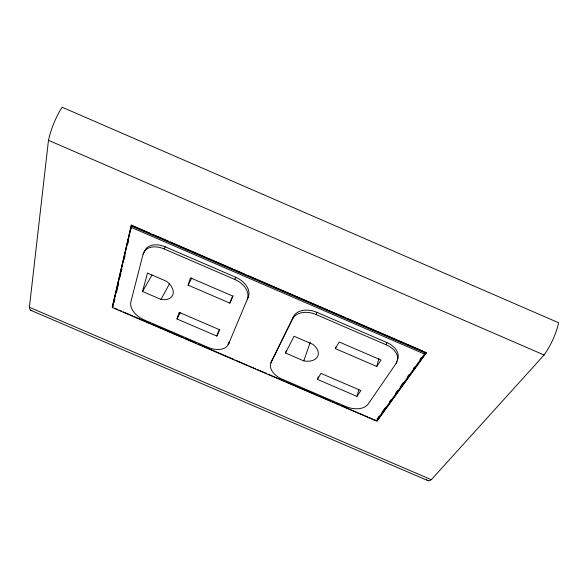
<?xml version="1.0" encoding="UTF-8"?>
<svg xmlns="http://www.w3.org/2000/svg" width="588" height="588" viewBox="0 0 588 588"><rect width="100%" height="100%" fill="white"/><g stroke="black" fill="none" stroke-linecap="round" stroke-linejoin="round"><path stroke-width="0.88" d="M31.855 310.486A27.121 6.549 -65.7 0 1 29.4 307.274L48.473 140.297A33.141 9.621 -68.8 0 1 62.166 107.229L558.6 322.761A32.752 10.709 -64.2 0 1 544.084 354.998L431.357 479.683A26.857 7.321 -67.8 0 1 426.528 479.249M369.47 417.7L377.055 420.964L426.3 352.837L424.668 351.844M424.529 354.064L424.793 352.793L131.881 226.262L131.183 227.358L112.551 307.634L376.254 420.971L424.529 354.064L131.183 227.358M131.367 225.138L112.279 307.164L131.367 225.138L150.749 233.509M114.241 302.085L114.866 299.41M116.52 292.273L117.35 288.708M117.769 286.922L118.394 284.247M120.048 277.11L120.878 273.538M121.297 271.752L121.922 269.076M124.2 259.264L125.031 255.699M127.728 244.101L128.559 240.536M131.256 228.938L131.881 226.262M397.532 359.599A18.948 12.745 14.8 0 0 386.823 342.517L316.873 312.309A18.816 12.899 19.4 0 0 293.508 316.55L271.127 362.267A17.677 11.334 20.1 0 0 282.122 379.172L345.84 406.558A17.772 11.223 16.4 0 0 368.191 404.015L396.143 363.399L396.709 361.076M377.055 420.964L426.351 352.572M228.585 343.973L248.254 297.028A18.853 12.951 25.2 0 0 235.751 277.279L165.279 246.85A19.051 12.885 29.9 0 0 144.295 252.171L143.068 254.214L130.852 301.938A17.868 11.334 28.5 0 0 144.104 319.85L208.255 347.42A17.713 11.378 24.7 0 0 228.585 343.973L229.526 341.834A17.669 11.385 24.7 0 1 227.843 344.303M396.143 363.399A19 12.738 14.9 0 0 386.228 344.825L386.823 342.517M335.88 346.876L335.336 348.603L376.776 366.464L378.856 358.57M142.539 291.472L147.478 273.075L166.375 281.218A15.126 9.9 28.8 0 1 172.982 294.353A15.126 9.9 28.8 0 1 160.972 299.402L142.539 291.472L151.991 275.03M318.27 376.835L317.439 379.385L356.975 396.393L358.893 389.469M176.973 318.961L179.149 312.353L219.339 329.647L216.788 336.086L176.973 318.961L180.259 312.596M188.094 285.121L190.483 277.852L232.642 296.036L229.834 303.114L188.094 285.121L191.864 277.918M286.422 350.492L285.489 353.013L303.79 360.885L310.266 342.267M271.127 362.267L292.67 318.755A18.867 12.899 19.4 0 1 316.087 314.543L316.873 312.309M292.67 318.755L293.508 316.55M248.254 297.028L247.298 299.182A18.904 12.951 25.2 0 0 234.752 279.425L164.081 248.915A19.103 12.877 29.9 0 0 143.068 254.214M216.788 336.086L219.765 329.596M229.834 303.114L233.23 295.757M234.752 279.425L235.751 277.279M285.489 353.013L294.037 336.24L312.801 344.325A14.972 9.9 19.5 0 1 317.527 356.615A14.972 9.9 19.5 0 1 303.79 360.885M160.972 299.402L169.609 283.6M164.081 248.915L165.279 246.85M317.439 379.385L320.93 373.373L360.841 390.55L356.975 396.393M335.336 348.603L339.18 341.988L381.024 360.04L376.776 366.464M112.551 307.634L113.205 306.546M377.099 418.994L379.238 416.025M381.921 412.306L385.133 407.837M389.425 401.891L391.035 399.656M395.32 393.703L397.466 390.733M400.141 387.014L403.361 382.545M407.646 376.599L409.255 374.365M413.54 368.411L414.613 366.927M419.972 359.488L421.581 357.254M29.4 307.274L431.357 479.683M30.642 310.251L428.101 480.705M114.807 308.252L117.343 309.339M119.026 310.06L121.554 311.148M123.245 311.875L132.52 315.859M134.204 316.587L150.227 323.474M151.91 324.194L183.111 337.608M184.801 338.328L196.605 343.407M198.288 344.127L200.824 345.215M202.507 345.942L205.036 347.03M206.726 347.751L233.708 359.349M235.391 360.076L247.195 365.148M248.886 365.876L251.414 366.963M253.105 367.684L255.633 368.772M257.316 369.499L266.592 373.483M268.282 374.211L284.298 381.097M285.988 381.818L317.189 395.232M318.872 395.952L330.676 401.031M332.367 401.751L334.895 402.839M336.579 403.566L339.114 404.654M340.797 405.375L367.779 416.973M48.473 140.297L544.084 354.998M152.439 234.237L168.447 241.154M170.138 241.881L232.503 268.826M234.193 269.554L245.99 274.655M247.673 275.382L327.744 309.972M329.427 310.699L345.443 317.616M347.126 318.343L422.985 351.117M131.22 225.366L426.3 352.837M316.087 314.543L386.228 344.825M271.215 362.958A17.633 11.341 20.1 0 1 271.965 360.091"/></g></svg>
